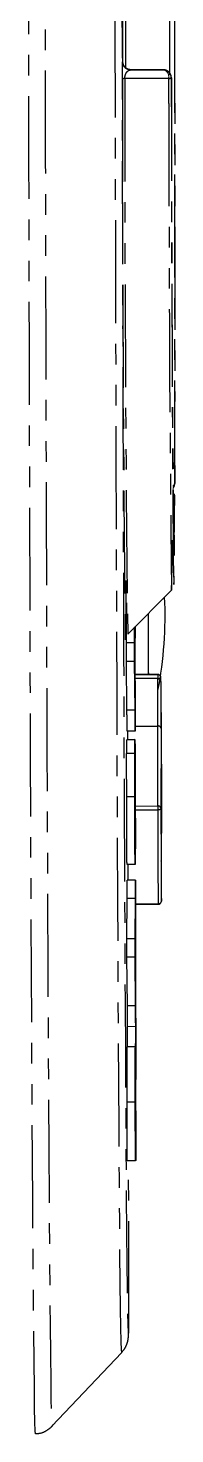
# Model space of a CAD drawing. Header units: millimetres. Extents: x 2320 to 4000, y 933 to 2121.
# Drawn here: x 3359.1 to 3368.2, y 1146.2 to 1232.9 of the extents above; entities that cross this region are included whole.
import ezdxf

# ---------------------------------------------------------------- set-up
doc = ezdxf.new("R2010")
doc.units = ezdxf.units.MM
doc.linetypes.add('PHANTOM', pattern=[12.7, 6.35, -1.27, 1.27, -1.27, 1.27, -1.27])

msp = doc.modelspace()

# ---------------------------------------------------------------- linework, layer by layer
at = {"color": 7, "linetype": 'PHANTOM', "lineweight": 25}
for p, q in [((3364.937, 1230.824), (3364.956, 1230.832)), ((3365.456, 1230.332), (3365.438, 1230.325)), ((3367.453, 1230.334), (3365.456, 1230.332)), ((3367.444, 1230.331), (3367.453, 1230.334)), ((3367.801, 1228.263), (3367.797, 1229.8)), ((3367.953, 1229.835), (3367.945, 1229.832)), ((3368.149, 1207.054), (3368.157, 1204.816)), ((3368.121, 1204.173), (3368.138, 1204.047)), ((3368.146, 1201.809), (3368.138, 1204.047)), ((3365.258, 1195.517), (3367.961, 1198.229)), ((3367.961, 1198.229), (3367.958, 1198.233)), ((3365.175, 1194.971), (3365.196, 1197.443)), ((3365.675, 1194.972), (3365.684, 1195.944)), ((3365.693, 1195.477), (3365.681, 1194.112)), ((3365.699, 1192.487), (3365.693, 1195.477)), ((3365.698, 1195.902), (3365.695, 1195.647)), ((3365.695, 1195.647), (3365.701, 1192.28)), ((3365.705, 1195.255), (3365.696, 1195.255)), ((3365.705, 1195.966), (3365.706, 1195.255)), ((3365.706, 1195.255), (3365.705, 1195.255)), ((3365.112, 1195.163), (3365.111, 1195.164)), ((3365.675, 1194.972), (3365.175, 1194.971)), ((3365.177, 1193.827), (3365.175, 1194.971)), ((3365.677, 1193.827), (3365.675, 1194.972)), ((3365.208, 1190.818), (3365.177, 1193.827)), ((3365.677, 1193.827), (3365.177, 1193.827)), ((3365.708, 1190.819), (3365.677, 1193.827)), ((3365.681, 1194.112), (3365.699, 1192.487)), ((3367.11, 1193.026), (3365.7, 1193.023)), ((3365.7, 1193.02), (3367.109, 1193.022)), ((3367.109, 1192.769), (3365.7, 1192.767)), ((3365.711, 1192.623), (3365.7, 1192.623)), ((3365.71, 1192.622), (3365.7, 1192.622)), ((3365.71, 1192.622), (3365.711, 1192.623)), ((3365.711, 1192.623), (3365.716, 1189.533)), ((3367.109, 1193.022), (3367.11, 1193.026)), ((3365.701, 1192.28), (3365.704, 1192.038)), ((3365.708, 1190.819), (3365.208, 1190.818)), ((3367.321, 1190.648), (3367.313, 1185.132)), ((3367.323, 1190.223), (3367.319, 1187.678)), ((3367.32, 1190.365), (3367.322, 1190.365)), ((3367.32, 1190.223), (3367.323, 1190.223)), ((3367.321, 1190.648), (3367.322, 1190.365)), ((3367.321, 1190.648), (3367.321, 1190.648)), ((3365.715, 1189.533), (3365.215, 1189.532)), ((3365.266, 1189.002), (3365.265, 1189.532)), ((3365.716, 1189.533), (3365.715, 1189.533)), ((3365.716, 1189.842), (3367.112, 1189.844)), ((3367.105, 1184.912), (3367.112, 1189.844)), ((3367.313, 1189.703), (3367.305, 1184.771)), ((3365.203, 1189.002), (3365.204, 1189.002)), ((3365.204, 1188.151), (3365.203, 1189.002)), ((3365.703, 1189.002), (3365.203, 1189.002)), ((3365.704, 1189.003), (3365.204, 1189.002)), ((3365.703, 1189.002), (3365.704, 1189.003)), ((3365.708, 1186.04), (3365.703, 1189.002)), ((3365.71, 1188.295), (3365.718, 1188.299)), ((3365.718, 1188.299), (3365.72, 1187.718)), ((3365.188, 1188.148), (3365.194, 1188.151)), ((3365.688, 1188.149), (3365.188, 1188.148)), ((3365.694, 1188.152), (3365.194, 1188.151)), ((3365.688, 1188.149), (3365.694, 1188.152)), ((3365.694, 1188.152), (3365.696, 1187.466)), ((3365.72, 1187.718), (3365.719, 1187.173)), ((3367.316, 1187.678), (3367.319, 1187.678)), ((3367.319, 1187.678), (3367.332, 1184.92)), ((3367.336, 1187.466), (3367.332, 1184.92)), ((3367.336, 1187.466), (3367.338, 1187.183)), ((3367.336, 1187.466), (3367.336, 1187.466)), ((3365.714, 1186.924), (3365.713, 1186.923)), ((3367.318, 1187.254), (3367.315, 1184.708)), ((3367.316, 1187.254), (3367.318, 1187.254)), ((3367.318, 1187.254), (3367.332, 1184.496)), ((3367.338, 1187.042), (3367.33, 1181.526)), ((3367.335, 1187.042), (3367.338, 1187.042)), ((3367.336, 1187.183), (3367.338, 1187.183)), ((3365.709, 1186.04), (3365.708, 1186.04)), ((3365.692, 1185.473), (3365.192, 1185.472)), ((3365.725, 1184.909), (3367.105, 1184.912)), ((3367.313, 1184.991), (3367.314, 1184.708)), ((3367.33, 1184.92), (3367.332, 1184.92)), ((3367.105, 1184.658), (3365.725, 1184.656)), ((3367.314, 1184.708), (3367.315, 1184.708)), ((3367.332, 1184.496), (3367.328, 1181.95)), ((3367.333, 1179.043), (3367.34, 1183.976)), ((3367.328, 1181.809), (3367.33, 1181.526)), ((3367.33, 1181.526), (3367.33, 1181.526)), ((3365.715, 1181.295), (3365.215, 1181.294)), ((3365.281, 1180.34), (3365.28, 1181.294)), ((3365.231, 1180.34), (3365.232, 1180.34)), ((3365.731, 1180.34), (3365.231, 1180.34)), ((3365.732, 1180.341), (3365.232, 1180.34)), ((3365.731, 1180.34), (3365.732, 1180.341)), ((3365.732, 1180.341), (3365.738, 1177.007)), ((3365.207, 1176.724), (3365.228, 1179.195)), ((3365.728, 1179.196), (3365.228, 1179.195)), ((3365.707, 1176.724), (3365.728, 1179.196)), ((3365.734, 1178.875), (3367.133, 1178.877)), ((3365.735, 1178.84), (3367.134, 1178.843)), ((3365.725, 1177.23), (3365.713, 1175.865)), ((3365.73, 1174.239), (3365.725, 1177.23)), ((3365.729, 1177.654), (3365.727, 1177.4)), ((3365.727, 1177.4), (3365.732, 1174.032)), ((3365.736, 1177.007), (3365.727, 1177.007)), ((3365.738, 1177.007), (3365.736, 1177.007)), ((3365.209, 1175.579), (3365.207, 1176.724)), ((3365.707, 1176.724), (3365.207, 1176.724)), ((3365.709, 1175.58), (3365.707, 1176.724)), ((3365.709, 1175.58), (3365.209, 1175.579)), ((3365.239, 1172.571), (3365.209, 1175.579)), ((3365.739, 1172.572), (3365.709, 1175.58)), ((3365.713, 1175.865), (3365.73, 1174.239)), ((3365.742, 1174.375), (3365.732, 1174.375)), ((3365.741, 1174.374), (3365.732, 1174.374)), ((3365.732, 1174.032), (3365.735, 1173.791)), ((3365.741, 1174.374), (3365.742, 1174.375)), ((3365.742, 1174.375), (3365.751, 1169.292)), ((3365.739, 1172.572), (3365.239, 1172.571)), ((3365.746, 1171.295), (3365.246, 1171.294)), ((3365.727, 1170.042), (3365.227, 1170.041)), ((3365.742, 1169.245), (3365.744, 1169.877)), ((3365.751, 1169.292), (3365.747, 1168.317)), ((3365.739, 1167.835), (3365.739, 1167.835)), ((3365.747, 1168.317), (3365.745, 1167.704)), ((3365.725, 1166.63), (3365.225, 1166.629)), ((3365.231, 1163.017), (3365.225, 1166.629)), ((3365.731, 1163.017), (3365.725, 1166.63)), ((3365.742, 1165.243), (3365.741, 1166.059)), ((3365.743, 1166.035), (3365.745, 1165.243)), ((3365.755, 1166.095), (3365.757, 1166.096)), ((3365.757, 1166.096), (3365.762, 1163.03)), ((3365.729, 1165.237), (3365.742, 1165.243)), ((3365.745, 1165.243), (3365.752, 1165.247)), ((3365.752, 1165.247), (3365.745, 1165.247)), ((3365.755, 1163.875), (3365.735, 1163.867)), ((3365.731, 1163.017), (3365.231, 1163.017)), ((3365.328, 1152.954), (3365.311, 1163.017)), ((3365.732, 1163.018), (3365.731, 1163.017)), ((3365.762, 1163.03), (3365.76, 1163.03)), ((3360.571, 1146.637), (3364.886, 1151.201))]:
    msp.add_line(p, q, dxfattribs=at)
at = {"color": 7, "linetype": 'PHANTOM', "lineweight": 25, "flags": 128}
for points in [[(3359.561, 1146.169), (3359.561, 1146.169), (3359.543, 1146.35), (3359.525, 1146.886), (3359.506, 1147.774), (3359.487, 1149.011), (3359.467, 1150.592), (3359.448, 1152.511), (3359.428, 1154.759), (3359.408, 1157.328), (3359.388, 1160.206), (3359.368, 1163.383), (3359.349, 1166.845), (3359.329, 1170.577), (3359.31, 1174.565), (3359.292, 1178.792), (3359.274, 1183.241), (3359.256, 1187.893), (3359.239, 1192.731), (3359.223, 1197.732), (3359.208, 1202.878), (3359.193, 1208.148), (3359.179, 1213.518), (3359.167, 1218.968), (3359.155, 1224.476), (3359.144, 1230.017), (3359.135, 1235.571), (3359.126, 1241.114), (3359.119, 1246.623), (3359.113, 1252.076), (3359.108, 1257.45), (3359.104, 1262.723), (3359.102, 1267.875), (3359.101, 1272.883), (3359.101, 1277.727), (3359.103, 1282.387), (3359.105, 1286.845), (3359.109, 1291.081), (3359.115, 1295.079), (3359.121, 1298.822), (3359.129, 1302.294), (3359.138, 1305.482), (3359.148, 1308.373), (3359.159, 1310.954), (3359.171, 1313.216), (3359.184, 1315.148), (3359.198, 1316.742), (3359.213, 1317.994), (3359.228, 1318.896), (3359.245, 1319.446), (3359.262, 1319.64), (3359.263, 1319.641)], [(3360.274, 1319.177), (3360.272, 1319.177), (3360.255, 1318.983), (3360.239, 1318.436), (3360.223, 1317.539), (3360.208, 1316.294), (3360.195, 1314.708), (3360.182, 1312.786), (3360.17, 1310.537), (3360.159, 1307.97), (3360.149, 1305.095), (3360.14, 1301.924), (3360.132, 1298.47), (3360.126, 1294.747), (3360.121, 1290.77), (3360.117, 1286.557), (3360.114, 1282.123), (3360.112, 1277.488), (3360.112, 1272.67), (3360.113, 1267.689), (3360.116, 1262.565), (3360.119, 1257.32), (3360.124, 1251.974), (3360.13, 1246.551), (3360.137, 1241.071), (3360.146, 1235.558), (3360.155, 1230.035), (3360.166, 1224.522), (3360.177, 1219.045), (3360.19, 1213.624), (3360.204, 1208.282), (3360.218, 1203.041), (3360.234, 1197.923), (3360.25, 1192.948), (3360.266, 1188.137), (3360.284, 1183.509), (3360.302, 1179.084), (3360.32, 1174.88), (3360.339, 1170.913), (3360.359, 1167.201), (3360.378, 1163.758), (3360.398, 1160.598), (3360.417, 1157.735), (3360.437, 1155.18), (3360.457, 1152.944), (3360.477, 1151.036), (3360.496, 1149.463), (3360.515, 1148.232), (3360.534, 1147.349), (3360.552, 1146.816), (3360.57, 1146.637), (3360.571, 1146.637)], [(3364.886, 1151.201), (3364.886, 1151.201), (3364.869, 1151.361), (3364.852, 1151.872), (3364.834, 1152.73), (3364.815, 1153.932), (3364.796, 1155.473), (3364.777, 1157.346), (3364.758, 1159.543), (3364.739, 1162.055), (3364.72, 1164.872), (3364.701, 1167.98), (3364.682, 1171.366), (3364.663, 1175.017), (3364.645, 1178.916), (3364.627, 1183.047), (3364.61, 1187.392), (3364.593, 1191.932), (3364.577, 1196.648), (3364.562, 1201.519), (3364.547, 1206.525), (3364.534, 1211.645), (3364.521, 1216.855), (3364.509, 1222.135), (3364.498, 1227.461), (3364.488, 1232.81), (3364.48, 1238.159), (3364.472, 1243.486), (3364.466, 1248.768), (3364.461, 1253.982), (3364.457, 1259.105), (3364.454, 1264.116), (3364.453, 1268.993), (3364.452, 1273.716), (3364.453, 1278.263), (3364.456, 1282.616), (3364.459, 1286.755), (3364.464, 1290.664), (3364.47, 1294.324), (3364.477, 1297.722), (3364.486, 1300.841), (3364.495, 1303.669), (3364.505, 1306.193), (3364.517, 1308.403), (3364.53, 1310.289), (3364.543, 1311.843), (3364.557, 1313.058), (3364.572, 1313.93), (3364.588, 1314.454), (3364.605, 1314.628), (3364.606, 1314.628)], [(3365.015, 1313.59), (3365.001, 1313.404), (3364.985, 1312.852), (3364.97, 1311.944), (3364.956, 1310.683), (3364.942, 1309.076), (3364.93, 1307.128), (3364.919, 1304.85), (3364.908, 1302.251), (3364.899, 1299.343), (3364.891, 1296.138), (3364.884, 1292.652), (3364.878, 1288.899), (3364.874, 1284.896), (3364.87, 1280.662), (3364.869, 1276.214), (3364.868, 1271.574), (3364.869, 1266.761), (3364.871, 1261.797), (3364.874, 1256.704), (3364.878, 1251.505), (3364.884, 1246.224), (3364.891, 1240.883), (3364.899, 1235.506), (3364.908, 1230.118), (3364.919, 1224.742), (3364.93, 1219.403), (3364.943, 1214.124), (3364.956, 1208.928), (3364.97, 1203.84), (3364.986, 1198.882), (3365.001, 1194.075), (3365.018, 1189.441), (3365.035, 1185.002), (3365.053, 1180.776), (3365.071, 1176.783), (3365.09, 1173.039), (3365.109, 1169.563), (3365.128, 1166.37), (3365.147, 1163.473), (3365.167, 1160.887), (3365.186, 1158.621), (3365.205, 1156.687), (3365.224, 1155.092), (3365.243, 1153.845), (3365.261, 1152.95), (3365.279, 1152.412), (3365.293, 1152.237)], [(3368.157, 1204.816), (3368.162, 1207.073), (3368.166, 1209.624), (3368.169, 1212.438), (3368.17, 1215.485), (3368.17, 1218.729), (3368.168, 1222.134), (3368.165, 1225.661), (3368.161, 1229.27), (3368.155, 1232.919), (3368.148, 1236.568), (3368.14, 1240.176), (3368.131, 1243.7), (3368.121, 1247.102), (3368.11, 1250.341), (3368.098, 1253.383), (3368.086, 1256.191), (3368.073, 1258.735), (3368.061, 1260.985)], [(3368.06, 1258.744), (3368.072, 1256.66), (3368.084, 1254.311), (3368.095, 1251.722), (3368.106, 1248.921), (3368.116, 1245.942), (3368.125, 1242.816), (3368.133, 1239.578), (3368.14, 1236.266), (3368.147, 1232.916), (3368.152, 1229.565), (3368.156, 1226.252), (3368.159, 1223.012), (3368.16, 1219.883), (3368.161, 1216.899), (3368.16, 1214.094), (3368.158, 1211.5), (3368.154, 1209.144), (3368.149, 1207.054)], [(3364.957, 1230.826), (3364.956, 1230.976), (3364.955, 1231.594), (3364.954, 1232.213), (3364.953, 1232.832), (3364.952, 1233.451), (3364.951, 1234.07), (3364.95, 1234.688), (3364.949, 1235.305)], [(3365.145, 1230.44), (3365.144, 1231.207), (3365.138, 1234.61), (3365.137, 1235.226)], [(3367.861, 1230.013), (3367.857, 1232.915), (3367.852, 1235.553)], [(3365.438, 1230.325), (3366.561, 1230.328), (3367.444, 1230.331)], [(3367.797, 1229.8), (3366.277, 1229.797), (3365.082, 1229.794)], [(3367.945, 1229.832), (3367.953, 1226.214), (3367.962, 1222.672), (3367.972, 1219.245), (3367.982, 1215.974), (3367.994, 1212.895), (3368.006, 1210.042), (3368.018, 1207.449), (3368.031, 1205.144), (3368.044, 1203.155), (3368.057, 1201.503), (3368.07, 1200.207), (3368.083, 1199.283), (3368.095, 1198.74), (3368.107, 1198.585), (3368.118, 1198.819), (3368.129, 1199.44), (3368.138, 1200.44), (3368.146, 1201.809)], [(3368.138, 1204.047), (3368.131, 1202.811), (3368.122, 1201.912), (3368.121, 1201.862)], [(3367.321, 1190.648), (3367.321, 1190.66), (3367.321, 1190.669), (3367.321, 1190.675), (3367.321, 1190.677), (3367.321, 1190.675), (3367.321, 1190.669), (3367.321, 1190.66), (3367.321, 1190.648)], [(3367.336, 1187.466), (3367.336, 1187.478), (3367.336, 1187.487), (3367.336, 1187.493), (3367.336, 1187.495), (3367.336, 1187.493), (3367.336, 1187.487), (3367.336, 1187.478), (3367.336, 1187.466)], [(3367.346, 1184.912), (3367.346, 1184.913), (3367.347, 1184.882), (3367.349, 1184.796)], [(3367.305, 1184.771), (3367.302, 1184.749), (3367.29, 1184.728), (3367.272, 1184.708), (3367.247, 1184.691), (3367.216, 1184.677), (3367.182, 1184.667), (3367.144, 1184.661), (3367.105, 1184.658)], [(3367.314, 1184.708), (3367.314, 1184.696), (3367.314, 1184.686), (3367.314, 1184.681), (3367.315, 1184.679), (3367.315, 1184.681), (3367.315, 1184.686), (3367.315, 1184.696), (3367.315, 1184.708)], [(3367.343, 1184.748), (3367.345, 1184.757), (3367.349, 1184.796)], [(3367.343, 1184.75), (3367.345, 1184.759), (3367.349, 1184.796)], [(3367.33, 1181.526), (3367.33, 1181.514), (3367.33, 1181.504), (3367.33, 1181.499), (3367.33, 1181.497), (3367.33, 1181.499), (3367.33, 1181.504), (3367.33, 1181.514), (3367.33, 1181.526)], [(3365.293, 1152.237), (3365.296, 1152.234), (3365.312, 1152.414), (3365.328, 1152.954)]]:
    msp.add_lwpolyline(points, dxfattribs=at)
at = {"color": 7, "linetype": 'PHANTOM', "lineweight": 25}
for centre, radius, start, end in [((3365.437, 1230.825), 0.5, 180.09864, 270.09834), ((3367.348, 1229.884), 0.457, 349.43053, 77.87658), ((3367.445, 1229.831), 0.5, 0.09864, 90.09834), ((5959.981, 1225.721), 2595.05, 179.910713, 180.674669), ((3365.064, 1229.497), 0.297, 86.61725, 115.90438), ((5735.331, 1224.85), 2370.254, 179.880493, 180.709083), ((3367.815, 1230.08), 0.28, 266.48606, 297.72202), ((5577.405, 1226.912), 2209.454, 179.924204, 180.667867), ((5901.973, 1226.569), 2534.173, 179.961707, 180.640675), ((3367.954, 1204.842), 0.205, 297.93947, 352.6439), ((3367.657, 1204.815), 0.5, 321.98455, 359.84206), ((3300.832, 1200.629), 67.172, 357.95233, 0.58995), ((3363.467, 1201.643), 4.659, 354.03002, 2.69916), ((3279.406, 1198.032), 85.754, 358.08312, 0.52304), ((3343.062, 1196.652), 24.5, 349.14935, 2.69032), ((5316.708, 1199.948), 1950.196, 180.09313, 180.203408), ((5335.824, 1199.998), 1969.308, 180.093574, 180.202875), ((3389.967, 1192.882), 22.858, 179.64804, 180.28338), ((3367.11, 1192.822), 0.2, 0.11705, 90.10991), ((3367.155, 1192.998), 0.234, 258.66718, 311.42285), ((2576.326, 1190.601), 790.786, 359.94516, 0.157059), ((2523.808, 1190.511), 843.505, 359.94516, 0.157059), ((2765.782, 1185.884), 601.568, 359.896412, 0.660921), ((3340.986, 1190.249), 26.336, 359.94466, 0.25233), ((3367.137, 1189.667), 0.179, 11.69361, 98.09412), ((3341.002, 1187.067), 26.336, 359.94466, 0.25233), ((3367.13, 1184.734), 0.179, 11.69361, 98.09412), ((3421.381, 1184.862), 54.276, 179.94747, 180.21494), ((3393.649, 1185.107), 26.336, 179.94466, 180.25233), ((3416.603, 1184.168), 49.263, 179.1351, 180.2239), ((5740.306, 1193.31), 2373.217, 180.208878, 180.348456), ((5718.43, 1193.342), 2351.141, 180.208878, 180.348456), ((3393.664, 1181.925), 26.336, 179.94466, 180.25233), ((3367.149, 1179.062), 0.186, 265.27935, 354.11296), ((3368.159, 1178.872), 1.026, 179.73008, 181.64408), ((3367.133, 1179.043), 0.2, 270.09849, 359.91832), ((3363.828, 1152.952), 1.5, 358.75998, 0.09872)]:
    msp.add_arc(centre, radius, start, end, dxfattribs=at)
for points, knots in [([(3364.934, 1229.765), (3364.934, 1229.847), (3364.934, 1230.013), (3364.934, 1230.316), (3364.934, 1230.597), (3364.935, 1230.789), (3364.936, 1230.812), (3364.937, 1230.824)], [0, 0, 0, 0, 0.125386, 0.251061, 0.500313, 0.750116, 1, 1, 1, 1]), ([(3365.456, 1230.332), (3365.385, 1230.341), (3365.278, 1230.353), (3365.147, 1230.432), (3365.093, 1230.49), (3365.068, 1230.517)], [0, 0, 0, 0, 0.49907, 0.762803, 1, 1, 1, 1]), ([(3365.082, 1229.794), (3365.081, 1229.815), (3365.081, 1229.858), (3365.089, 1229.942), (3365.113, 1230.038), (3365.153, 1230.13), (3365.22, 1230.23), (3365.316, 1230.308), (3365.397, 1230.319), (3365.438, 1230.325)], [0, 0, 0, 0, 0.04691, 0.093633, 0.194711, 0.311017, 0.43912, 0.713502, 1, 1, 1, 1]), ([(3367.664, 1230.288), (3367.633, 1230.3), (3367.565, 1230.328), (3367.493, 1230.332), (3367.453, 1230.334)], [0, 0, 0, 0, 0.455331, 1, 1, 1, 1]), ([(3367.953, 1229.835), (3367.948, 1229.889), (3367.94, 1229.98), (3367.878, 1230.109), (3367.792, 1230.215), (3367.705, 1230.265), (3367.664, 1230.288)], [0, 0, 0, 0, 0.294647, 0.501246, 0.766423, 1, 1, 1, 1]), ([(3365.158, 1205.778), (3365.154, 1205.778), (3365.147, 1205.778), (3365.136, 1205.772), (3365.135, 1205.763), (3365.134, 1205.758)], [0, 0, 0, 0, 0.217261, 0.447737, 1, 1, 1, 1]), ([(3365.705, 1195.255), (3365.705, 1195.372), (3365.704, 1195.605), (3365.703, 1195.885), (3365.703, 1195.957), (3365.703, 1195.963)], [0, 0, 0, 0, 0.479572, 0.956273, 1, 1, 1, 1]), ([(3365.708, 1191.725), (3365.709, 1191.733), (3365.71, 1191.748), (3365.71, 1192.084), (3365.71, 1192.418), (3365.71, 1192.622)], [0, 0, 0, 0, 0.280881, 0.558857, 1, 1, 1, 1]), ([(3365.704, 1192.038), (3365.705, 1191.949), (3365.706, 1191.789), (3365.708, 1191.744), (3365.708, 1191.725)], [0, 0, 0, 0, 0.560389, 1, 1, 1, 1]), ([(3365.215, 1189.532), (3365.214, 1189.722), (3365.213, 1190.103), (3365.211, 1190.51), (3365.209, 1190.701), (3365.208, 1190.818)], [0, 0, 0, 0, 0.277759, 0.558212, 1, 1, 1, 1]), ([(3365.715, 1189.533), (3365.714, 1189.723), (3365.713, 1190.104), (3365.711, 1190.511), (3365.709, 1190.702), (3365.708, 1190.819)], [0, 0, 0, 0, 0.277759, 0.558212, 1, 1, 1, 1]), ([(3365.704, 1189.003), (3365.704, 1188.891), (3365.705, 1188.668), (3365.706, 1188.419), (3365.708, 1188.29), (3365.709, 1188.293), (3365.71, 1188.295)], [0, 0, 0, 0, 0.186749, 0.372334, 0.559123, 1, 1, 1, 1]), ([(3365.192, 1185.472), (3365.191, 1185.978), (3365.189, 1186.881), (3365.188, 1187.761), (3365.188, 1188.148)], [0, 0, 0, 0, 0.559915, 1, 1, 1, 1]), ([(3365.692, 1185.473), (3365.691, 1185.979), (3365.689, 1186.882), (3365.688, 1187.762), (3365.688, 1188.149)], [0, 0, 0, 0, 0.559915, 1, 1, 1, 1]), ([(3365.696, 1187.466), (3365.695, 1187.376), (3365.694, 1187.197), (3365.693, 1186.697), (3365.693, 1186.025), (3365.694, 1185.599), (3365.694, 1185.386)], [0, 0, 0, 0, 0.280768, 0.559632, 0.779361, 1, 1, 1, 1]), ([(3365.713, 1186.923), (3365.712, 1186.92), (3365.711, 1186.913), (3365.709, 1186.852), (3365.709, 1186.484), (3365.709, 1186.189), (3365.709, 1186.04)], [0, 0, 0, 0, 0.281496, 0.561608, 0.779328, 1, 1, 1, 1]), ([(3365.722, 1185.256), (3365.721, 1185.497), (3365.72, 1185.978), (3365.718, 1186.606), (3365.716, 1186.895), (3365.715, 1186.914), (3365.714, 1186.924)], [0, 0, 0, 0, 0.281149, 0.559501, 0.77912, 1, 1, 1, 1]), ([(3365.719, 1187.173), (3365.72, 1186.792), (3365.722, 1186.111), (3365.724, 1185.34), (3365.724, 1185)], [0, 0, 0, 0, 0.559112, 1, 1, 1, 1]), ([(3365.215, 1181.294), (3365.213, 1181.338), (3365.208, 1181.424), (3365.201, 1182.322), (3365.195, 1183.821), (3365.193, 1184.921), (3365.192, 1185.472)], [0, 0, 0, 0, 0.280862, 0.560394, 0.779988, 1, 1, 1, 1]), ([(3365.715, 1181.295), (3365.713, 1181.338), (3365.708, 1181.425), (3365.701, 1182.322), (3365.695, 1183.821), (3365.693, 1184.922), (3365.692, 1185.473)], [0, 0, 0, 0, 0.280862, 0.560394, 0.779988, 1, 1, 1, 1]), ([(3365.694, 1185.386), (3365.694, 1185.151), (3365.695, 1184.68), (3365.698, 1183.852), (3365.703, 1183.199), (3365.708, 1182.851), (3365.711, 1182.82), (3365.712, 1182.804)], [0, 0, 0, 0, 0.12501, 0.249986, 0.498689, 0.74914, 1, 1, 1, 1]), ([(3365.712, 1182.804), (3365.714, 1182.819), (3365.716, 1182.847), (3365.72, 1183.129), (3365.723, 1183.72), (3365.723, 1184.548), (3365.722, 1185.02), (3365.722, 1185.256)], [0, 0, 0, 0, 0.250973, 0.501644, 0.750146, 0.874991, 1, 1, 1, 1]), ([(3365.724, 1185), (3365.725, 1184.402), (3365.726, 1183.505), (3365.726, 1182.529), (3365.724, 1181.813), (3365.72, 1181.361), (3365.717, 1181.317), (3365.715, 1181.295)], [0, 0, 0, 0, 0.24891, 0.374053, 0.49929, 0.749224, 1, 1, 1, 1]), ([(3365.228, 1179.195), (3365.229, 1179.296), (3365.23, 1179.438), (3365.231, 1179.907), (3365.231, 1180.195), (3365.231, 1180.34)], [0, 0, 0, 0, 0.560642, 0.779888, 1, 1, 1, 1]), ([(3365.728, 1179.196), (3365.729, 1179.297), (3365.73, 1179.438), (3365.731, 1179.908), (3365.731, 1180.196), (3365.731, 1180.34)], [0, 0, 0, 0, 0.560642, 0.779888, 1, 1, 1, 1]), ([(3365.732, 1177.896), (3365.732, 1177.872), (3365.731, 1177.83), (3365.73, 1177.708), (3365.729, 1177.654)], [0, 0, 0, 0, 0.559614, 1, 1, 1, 1]), ([(3365.736, 1177.007), (3365.736, 1177.127), (3365.736, 1177.366), (3365.735, 1177.697), (3365.733, 1177.883), (3365.733, 1177.891), (3365.732, 1177.896)], [0, 0, 0, 0, 0.281196, 0.560708, 0.779652, 1, 1, 1, 1]), ([(3365.735, 1173.791), (3365.736, 1173.701), (3365.738, 1173.541), (3365.739, 1173.497), (3365.74, 1173.477)], [0, 0, 0, 0, 0.560389, 1, 1, 1, 1]), ([(3365.74, 1173.477), (3365.74, 1173.485), (3365.741, 1173.5), (3365.742, 1173.837), (3365.741, 1174.17), (3365.741, 1174.374)], [0, 0, 0, 0, 0.2808814, 0.5588569, 1, 1, 1, 1]), ([(3365.246, 1171.294), (3365.246, 1171.482), (3365.245, 1171.859), (3365.242, 1172.264), (3365.24, 1172.454), (3365.239, 1172.571)], [0, 0, 0, 0, 0.277989, 0.558369, 1, 1, 1, 1]), ([(3365.746, 1171.295), (3365.746, 1171.483), (3365.745, 1171.86), (3365.742, 1172.265), (3365.74, 1172.455), (3365.739, 1172.572)], [0, 0, 0, 0, 0.277989, 0.558369, 1, 1, 1, 1]), ([(3365.245, 1170.041), (3365.245, 1170.175), (3365.246, 1170.381), (3365.247, 1170.846), (3365.246, 1171.145), (3365.246, 1171.294)], [0, 0, 0, 0, 0.484465, 0.741988, 1, 1, 1, 1]), ([(3365.744, 1169.877), (3365.745, 1170.038), (3365.746, 1170.28), (3365.747, 1170.784), (3365.746, 1171.125), (3365.746, 1171.295)], [0, 0, 0, 0, 0.500859, 0.750056, 1, 1, 1, 1]), ([(3365.225, 1166.629), (3365.224, 1167.033), (3365.223, 1167.839), (3365.222, 1168.83), (3365.222, 1169.481), (3365.224, 1169.954), (3365.225, 1170.006), (3365.227, 1170.041)], [0, 0, 0, 0, 0.250739, 0.500635, 0.625825, 0.750925, 1, 1, 1, 1]), ([(3365.725, 1166.63), (3365.724, 1167.034), (3365.723, 1167.838), (3365.722, 1168.827), (3365.722, 1169.479), (3365.723, 1169.821), (3365.725, 1170.005), (3365.726, 1170.029), (3365.727, 1170.042)], [0, 0, 0, 0, 0.2506607, 0.4979437, 0.6250501, 0.7485035, 0.8630456, 1, 1, 1, 1]), ([(3365.727, 1170.042), (3365.728, 1170.012), (3365.73, 1169.954), (3365.733, 1169.479), (3365.736, 1168.744), (3365.738, 1168.156), (3365.739, 1167.835)], [0, 0, 0, 0, 0.2597473, 0.4988551, 0.7262382, 1, 1, 1, 1]), ([(3365.739, 1167.835), (3365.739, 1167.996), (3365.739, 1168.31), (3365.74, 1168.821), (3365.741, 1169.074), (3365.742, 1169.245)], [0, 0, 0, 0, 0.254228, 0.496443, 1, 1, 1, 1]), ([(3365.73, 1168.533), (3365.729, 1168.514), (3365.728, 1168.486), (3365.726, 1168.239), (3365.726, 1167.95), (3365.726, 1167.581), (3365.726, 1167.028), (3365.727, 1166.586), (3365.727, 1166.294)], [0, 0, 0, 0, 0.248913, 0.377128, 0.499414, 0.62032, 0.749749, 1, 1, 1, 1]), ([(3365.741, 1166.059), (3365.74, 1166.381), (3365.74, 1166.865), (3365.738, 1167.48), (3365.736, 1167.883), (3365.735, 1168.201), (3365.732, 1168.484), (3365.731, 1168.513), (3365.73, 1168.533)], [0, 0, 0, 0, 0.25081, 0.377495, 0.500739, 0.621995, 0.75072, 1, 1, 1, 1]), ([(3365.745, 1167.704), (3365.744, 1167.528), (3365.743, 1167.307), (3365.742, 1166.882), (3365.742, 1166.521), (3365.743, 1166.23), (3365.743, 1166.035)], [0, 0, 0, 0, 0.500463, 0.628032, 0.749537, 1, 1, 1, 1]), ([(3365.727, 1166.294), (3365.728, 1166.118), (3365.728, 1165.765), (3365.729, 1165.413), (3365.729, 1165.237)], [0, 0, 0, 0, 0.500066, 1, 1, 1, 1]), ([(3365.752, 1165.247), (3365.753, 1165.239), (3365.754, 1165.23), (3365.755, 1165.384), (3365.755, 1165.479), (3365.756, 1165.711), (3365.755, 1165.942), (3365.755, 1166.095)], [0, 0, 0, 0, 0.500445, 0.5665268, 0.6257658, 0.7503222, 1, 1, 1, 1]), ([(3365.735, 1163.867), (3365.735, 1163.865), (3365.734, 1163.861), (3365.732, 1163.825), (3365.732, 1163.669), (3365.732, 1163.404), (3365.732, 1163.173), (3365.732, 1163.018)], [0, 0, 0, 0, 0.249787, 0.498689, 0.623422, 0.747972, 1, 1, 1, 1]), ([(3365.76, 1163.03), (3365.76, 1163.183), (3365.76, 1163.414), (3365.758, 1163.682), (3365.757, 1163.911), (3365.756, 1163.891), (3365.755, 1163.875)], [0, 0, 0, 0, 0.2507793, 0.3764347, 0.5002315, 1, 1, 1, 1]), ([(3364.893, 1151.22), (3364.946, 1151.278), (3365.067, 1151.41), (3365.17, 1151.62), (3365.234, 1151.793), (3365.269, 1151.931), (3365.289, 1152.05), (3365.3, 1152.158), (3365.312, 1152.33), (3365.32, 1152.568), (3365.326, 1152.849), (3365.328, 1152.919)], [0, 0, 0, 0, 0.023039, 0.051861, 0.077241, 0.106963, 0.156677, 0.245132, 0.41105, 0.851314, 1, 1, 1, 1]), ([(3359.562, 1146.194), (3359.667, 1146.197), (3359.934, 1146.202), (3360.294, 1146.39), (3360.554, 1146.598), (3360.639, 1146.722), (3360.657, 1146.748)], [0, 0, 0, 0, 0.23887, 0.610468, 0.918696, 1, 1, 1, 1])]:
    msp.add_open_spline(points, degree=3, knots=knots, dxfattribs=at)
msp.add_open_spline([(3365.068, 1230.517), (3365.036, 1230.565), (3364.971, 1230.66), (3364.961, 1230.774), (3364.956, 1230.832)], degree=3, dxfattribs=at)

doc.saveas('drawing.dxf')
